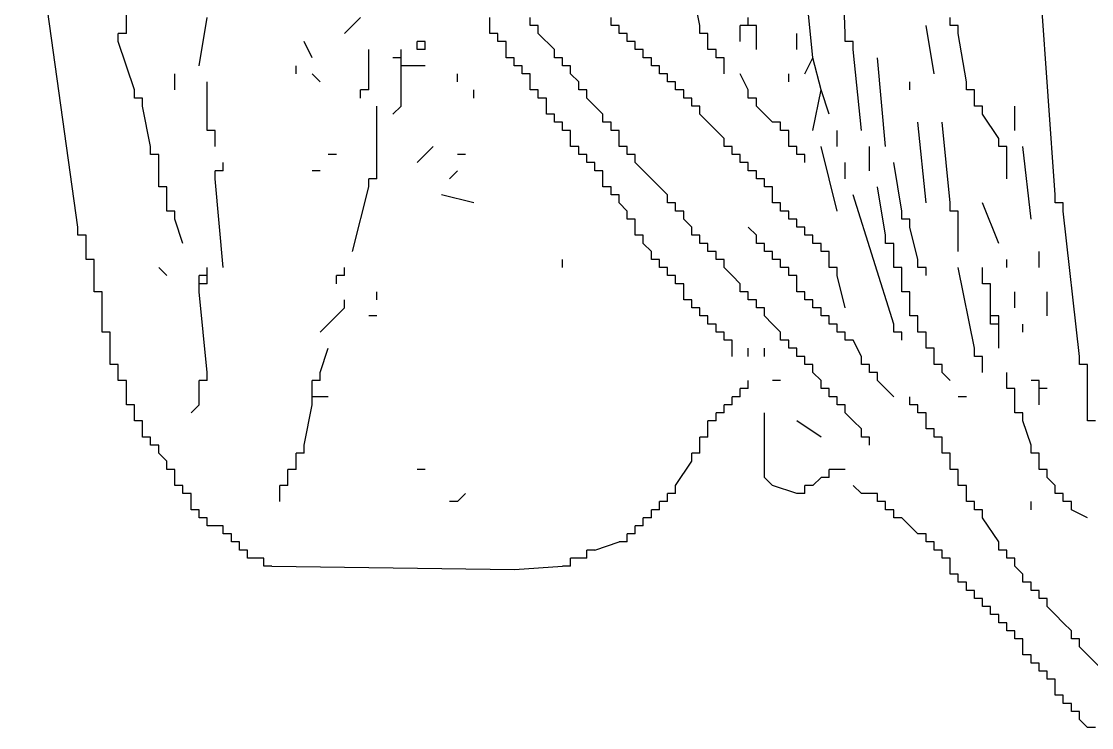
# Model space of a CAD drawing. Extents: x 0.03 to 8.61, y 0.04 to 5.34.
# Drawn here: x 0.147 to 1.075, y 2.408 to 3.021 of the extents above; entities that cross this region are included whole.
import ezdxf

# ---------------------------------------------------------------- set-up
doc = ezdxf.new("R2010")
doc.units = 0

msp = doc.modelspace()

# ---------------------------------------------------------------- linework, layer by layer
at = {"color": 7, "linetype": 'CONTINUOUS'}
for p, q in [((0.196, 2.842), (0.147, 3.192)), ((0.861, 3.01), (0.854, 3.185)), ((0.735, 3.017), (0.728, 3.052)), ((0.833, 2.989), (0.826, 3.059)), ((0.301, 2.982), (0.308, 3.024)), ((0.434, 3.017), (0.441, 3.024)), ((0.588, 3.017), (0.588, 3.024)), ((0.658, 3.017), (0.658, 3.024)), ((0.952, 3.017), (0.952, 3.024)), ((0.427, 3.01), (0.434, 3.017)), ((0.553, 3.01), (0.553, 3.017)), ((0.595, 3.017), (0.588, 3.017)), ((0.595, 3.01), (0.595, 3.017)), ((0.665, 3.01), (0.665, 3.017)), ((0.735, 3.01), (0.735, 3.017)), ((0.777, 3.017), (0.77, 3.017)), ((0.77, 3.01), (0.77, 3.017)), ((0.784, 3.01), (0.784, 3.017)), ((0.959, 3.017), (0.952, 3.017)), ((0.959, 3.01), (0.959, 3.017)), ((0.238, 3.01), (0.231, 3.01)), ((0.231, 3.003), (0.231, 3.01)), ((0.56, 3.01), (0.553, 3.01)), ((0.56, 3.003), (0.56, 3.01)), ((0.672, 3.003), (0.672, 3.01)), ((0.742, 3.01), (0.735, 3.01)), ((0.742, 3.003), (0.742, 3.01)), ((0.77, 3.003), (0.77, 3.01)), ((0.819, 2.996), (0.819, 3.01)), ((0.861, 3.003), (0.861, 3.01)), ((0.966, 2.968), (0.959, 3.01)), ((0.476, 2.989), (0.476, 2.996)), ((0.497, 3.003), (0.49, 3.003)), ((0.49, 2.996), (0.49, 3.003)), ((0.497, 2.996), (0.49, 2.996)), ((0.497, 2.996), (0.497, 3.003)), ((0.567, 3.003), (0.56, 3.003)), ((0.567, 2.996), (0.567, 3.003)), ((0.567, 2.989), (0.567, 2.996)), ((0.679, 2.996), (0.679, 3.003)), ((0.686, 2.989), (0.686, 2.996)), ((0.742, 2.996), (0.742, 3.003)), ((0.749, 2.996), (0.742, 2.996)), ((0.749, 2.989), (0.749, 2.996)), ((0.868, 3.003), (0.861, 3.003)), ((0.868, 2.996), (0.868, 3.003)), ((0.875, 2.926), (0.868, 2.996)), ((0.476, 2.989), (0.469, 2.989)), ((0.476, 2.982), (0.476, 2.989)), ((0.574, 2.989), (0.567, 2.989)), ((0.693, 2.982), (0.693, 2.989)), ((0.756, 2.989), (0.749, 2.989)), ((0.756, 2.982), (0.756, 2.989)), ((0.826, 2.975), (0.833, 2.989)), ((0.84, 2.961), (0.833, 2.989)), ((0.896, 2.912), (0.889, 2.989)), ((0.483, 2.982), (0.476, 2.982)), ((0.476, 2.975), (0.476, 2.982)), ((0.497, 2.982), (0.483, 2.982)), ((0.581, 2.982), (0.574, 2.982)), ((0.581, 2.975), (0.581, 2.982)), ((0.7, 2.982), (0.693, 2.982)), ((0.7, 2.975), (0.7, 2.982)), ((0.756, 2.975), (0.756, 2.982)), ((0.28, 2.961), (0.28, 2.975)), ((0.308, 2.933), (0.308, 2.968)), ((0.476, 2.947), (0.476, 2.975)), ((0.525, 2.968), (0.525, 2.975)), ((0.588, 2.975), (0.581, 2.975)), ((0.588, 2.968), (0.588, 2.975)), ((0.63, 2.968), (0.623, 2.975)), ((0.63, 2.961), (0.63, 2.968)), ((0.707, 2.975), (0.7, 2.975)), ((0.707, 2.968), (0.707, 2.975)), ((0.714, 2.968), (0.707, 2.968)), ((0.714, 2.961), (0.714, 2.968)), ((0.777, 2.961), (0.77, 2.975)), ((0.812, 2.968), (0.812, 2.975)), ((0.917, 2.961), (0.917, 2.968)), ((0.966, 2.961), (0.966, 2.968)), ((0.441, 2.954), (0.441, 2.961)), ((0.539, 2.954), (0.539, 2.961)), ((0.595, 2.961), (0.588, 2.961)), ((0.595, 2.954), (0.595, 2.961)), ((0.637, 2.961), (0.63, 2.961)), ((0.721, 2.961), (0.714, 2.961)), ((0.721, 2.954), (0.721, 2.961)), ((0.777, 2.954), (0.777, 2.961)), ((0.833, 2.926), (0.84, 2.961)), ((0.973, 2.961), (0.966, 2.961)), ((0.973, 2.954), (0.973, 2.961)), ((0.602, 2.954), (0.595, 2.954)), ((0.602, 2.947), (0.602, 2.954)), ((0.651, 2.94), (0.637, 2.954)), ((0.728, 2.954), (0.721, 2.954)), ((0.728, 2.947), (0.728, 2.954)), ((0.784, 2.954), (0.777, 2.954)), ((0.784, 2.947), (0.784, 2.954)), ((0.973, 2.947), (0.973, 2.954)), ((0.455, 2.891), (0.455, 2.947)), ((0.469, 2.94), (0.476, 2.947)), ((0.602, 2.94), (0.602, 2.947)), ((0.735, 2.947), (0.728, 2.947)), ((0.735, 2.94), (0.735, 2.947)), ((0.798, 2.933), (0.784, 2.947)), ((0.98, 2.947), (0.973, 2.947)), ((1.008, 2.926), (1.008, 2.947)), ((0.308, 2.926), (0.308, 2.933)), ((0.609, 2.94), (0.602, 2.94)), ((0.609, 2.933), (0.609, 2.94)), ((0.616, 2.933), (0.609, 2.933)), ((0.651, 2.933), (0.651, 2.94)), ((0.658, 2.933), (0.651, 2.933)), ((0.658, 2.926), (0.658, 2.933)), ((0.749, 2.926), (0.742, 2.933)), ((0.805, 2.933), (0.798, 2.933)), ((0.805, 2.926), (0.805, 2.933)), ((0.931, 2.863), (0.924, 2.933)), ((0.952, 2.863), (0.945, 2.933)), ((0.994, 2.919), (0.98, 2.94)), ((0.315, 2.926), (0.308, 2.926)), ((0.315, 2.919), (0.315, 2.926)), ((0.623, 2.919), (0.623, 2.926)), ((0.665, 2.926), (0.658, 2.926)), ((0.665, 2.919), (0.665, 2.926)), ((0.756, 2.919), (0.749, 2.926)), ((0.812, 2.926), (0.805, 2.926)), ((0.812, 2.919), (0.812, 2.926)), ((0.854, 2.912), (0.854, 2.926)), ((0.315, 2.912), (0.315, 2.919)), ((0.623, 2.912), (0.623, 2.919)), ((0.665, 2.912), (0.665, 2.919)), ((0.756, 2.912), (0.756, 2.919)), ((0.812, 2.912), (0.812, 2.919)), ((0.42, 2.905), (0.413, 2.905)), ((0.49, 2.898), (0.504, 2.912)), ((0.532, 2.905), (0.525, 2.905)), ((0.63, 2.912), (0.623, 2.912)), ((0.637, 2.905), (0.63, 2.905)), ((0.672, 2.905), (0.672, 2.912)), ((0.679, 2.905), (0.672, 2.905)), ((0.679, 2.898), (0.679, 2.905)), ((0.77, 2.898), (0.77, 2.905)), ((0.819, 2.912), (0.812, 2.912)), ((0.819, 2.905), (0.819, 2.912)), ((0.826, 2.905), (0.819, 2.905)), ((0.826, 2.898), (0.826, 2.905)), ((0.854, 2.856), (0.84, 2.912)), ((0.882, 2.891), (0.882, 2.912)), ((1.001, 2.912), (0.994, 2.912)), ((1.001, 2.905), (1.001, 2.912)), ((1.001, 2.884), (1.001, 2.905)), ((1.022, 2.849), (1.015, 2.912)), ((0.266, 2.884), (0.266, 2.898)), ((0.322, 2.891), (0.322, 2.898)), ((0.644, 2.891), (0.644, 2.898)), ((0.777, 2.898), (0.77, 2.898)), ((0.777, 2.891), (0.777, 2.898)), ((0.861, 2.884), (0.861, 2.898)), ((0.91, 2.856), (0.903, 2.898)), ((0.322, 2.891), (0.315, 2.891)), ((0.406, 2.891), (0.399, 2.891)), ((0.455, 2.884), (0.455, 2.891)), ((0.518, 2.884), (0.525, 2.891)), ((0.651, 2.891), (0.644, 2.891)), ((0.651, 2.884), (0.651, 2.891)), ((0.784, 2.884), (0.784, 2.891)), ((0.273, 2.877), (0.266, 2.877)), ((0.273, 2.87), (0.273, 2.877)), ((0.322, 2.807), (0.315, 2.884)), ((0.434, 2.821), (0.448, 2.877)), ((0.455, 2.884), (0.448, 2.884)), ((0.448, 2.877), (0.448, 2.884)), ((0.658, 2.877), (0.651, 2.877)), ((0.658, 2.87), (0.658, 2.877)), ((0.707, 2.87), (0.7, 2.877)), ((0.791, 2.877), (0.791, 2.884)), ((0.798, 2.87), (0.798, 2.877)), ((0.896, 2.835), (0.889, 2.877)), ((0.539, 2.863), (0.511, 2.87)), ((0.665, 2.863), (0.665, 2.87)), ((0.903, 2.758), (0.868, 2.87)), ((1.043, 2.863), (1.043, 2.87)), ((0.672, 2.856), (0.665, 2.863)), ((0.805, 2.863), (0.798, 2.863)), ((0.952, 2.856), (0.952, 2.863)), ((0.994, 2.828), (0.98, 2.863)), ((1.05, 2.863), (1.043, 2.863)), ((0.287, 2.828), (0.28, 2.849)), ((0.672, 2.849), (0.672, 2.856)), ((0.679, 2.842), (0.679, 2.849)), ((0.91, 2.849), (0.91, 2.856)), ((0.917, 2.849), (0.91, 2.849)), ((0.959, 2.856), (0.952, 2.856)), ((0.196, 2.835), (0.196, 2.842)), ((0.679, 2.835), (0.679, 2.842)), ((0.924, 2.814), (0.917, 2.842)), ((0.203, 2.835), (0.196, 2.835)), ((0.203, 2.828), (0.203, 2.835)), ((0.686, 2.835), (0.679, 2.835)), ((0.833, 2.835), (0.826, 2.835)), ((0.833, 2.828), (0.833, 2.835)), ((0.896, 2.828), (0.896, 2.835)), ((0.203, 2.821), (0.203, 2.828)), ((0.203, 2.814), (0.203, 2.821)), ((0.693, 2.821), (0.686, 2.828)), ((0.693, 2.814), (0.693, 2.821)), ((0.84, 2.828), (0.833, 2.828)), ((0.847, 2.821), (0.84, 2.821)), ((0.903, 2.828), (0.896, 2.828)), ((0.903, 2.821), (0.903, 2.828)), ((0.903, 2.814), (0.903, 2.821)), ((1.029, 2.807), (1.029, 2.821)), ((0.21, 2.814), (0.203, 2.814)), ((0.21, 2.807), (0.21, 2.814)), ((0.616, 2.807), (0.616, 2.814)), ((0.7, 2.814), (0.693, 2.814)), ((0.7, 2.807), (0.7, 2.814)), ((0.847, 2.807), (0.847, 2.814)), ((0.903, 2.807), (0.903, 2.814)), ((0.924, 2.807), (0.924, 2.814)), ((1.001, 2.807), (1.001, 2.814)), ((0.21, 2.793), (0.21, 2.807)), ((0.273, 2.8), (0.266, 2.807)), ((0.308, 2.8), (0.308, 2.807)), ((0.427, 2.8), (0.427, 2.807)), ((0.707, 2.807), (0.7, 2.807)), ((0.854, 2.807), (0.847, 2.807)), ((0.854, 2.8), (0.854, 2.807)), ((0.91, 2.807), (0.903, 2.807)), ((0.91, 2.8), (0.91, 2.807)), ((0.931, 2.807), (0.924, 2.807)), ((0.973, 2.737), (0.959, 2.807)), ((0.98, 2.8), (0.98, 2.807)), ((0.21, 2.786), (0.21, 2.793)), ((0.301, 2.786), (0.301, 2.793)), ((0.427, 2.8), (0.42, 2.8)), ((0.42, 2.793), (0.42, 2.8)), ((0.714, 2.8), (0.707, 2.8)), ((0.714, 2.793), (0.714, 2.8)), ((0.721, 2.793), (0.714, 2.793)), ((0.721, 2.786), (0.721, 2.793)), ((0.819, 2.793), (0.819, 2.8)), ((0.861, 2.772), (0.854, 2.8)), ((0.91, 2.793), (0.91, 2.8)), ((0.91, 2.786), (0.91, 2.793)), ((0.98, 2.793), (0.98, 2.8)), ((0.987, 2.793), (0.98, 2.793)), ((0.987, 2.786), (0.987, 2.793)), ((0.217, 2.786), (0.21, 2.786)), ((0.217, 2.779), (0.217, 2.786)), ((0.308, 2.716), (0.301, 2.786)), ((0.455, 2.779), (0.455, 2.786)), ((0.721, 2.779), (0.721, 2.786)), ((0.917, 2.786), (0.91, 2.786)), ((0.917, 2.779), (0.917, 2.786)), ((0.987, 2.772), (0.987, 2.786)), ((1.008, 2.772), (1.008, 2.786)), ((1.036, 2.765), (1.036, 2.786)), ((0.217, 2.758), (0.217, 2.779)), ((0.427, 2.772), (0.427, 2.779)), ((0.728, 2.779), (0.721, 2.779)), ((0.728, 2.772), (0.728, 2.779)), ((0.917, 2.772), (0.917, 2.779)), ((0.413, 2.758), (0.42, 2.765)), ((0.42, 2.765), (0.427, 2.772)), ((0.455, 2.765), (0.448, 2.765)), ((0.735, 2.772), (0.728, 2.772)), ((0.735, 2.765), (0.735, 2.772)), ((0.742, 2.765), (0.735, 2.765)), ((0.742, 2.758), (0.742, 2.765)), ((0.917, 2.765), (0.917, 2.772)), ((0.924, 2.765), (0.917, 2.765)), ((0.924, 2.758), (0.924, 2.765)), ((0.987, 2.765), (0.987, 2.772)), ((0.994, 2.765), (0.987, 2.765)), ((0.987, 2.758), (0.987, 2.765)), ((0.994, 2.758), (0.994, 2.765)), ((0.217, 2.751), (0.217, 2.758)), ((0.406, 2.751), (0.413, 2.758)), ((0.749, 2.758), (0.742, 2.758)), ((0.749, 2.751), (0.749, 2.758)), ((0.854, 2.751), (0.854, 2.758)), ((0.903, 2.751), (0.903, 2.758)), ((0.924, 2.751), (0.924, 2.758)), ((0.994, 2.758), (0.987, 2.758)), ((0.994, 2.751), (0.994, 2.758)), ((1.015, 2.751), (1.015, 2.758)), ((0.224, 2.751), (0.217, 2.751)), ((0.224, 2.744), (0.224, 2.751)), ((0.756, 2.751), (0.749, 2.751)), ((0.756, 2.744), (0.756, 2.751)), ((0.861, 2.744), (0.861, 2.751)), ((0.91, 2.751), (0.903, 2.751)), ((0.91, 2.744), (0.91, 2.751)), ((0.931, 2.751), (0.924, 2.751)), ((0.931, 2.744), (0.931, 2.751)), ((0.994, 2.737), (0.994, 2.751)), ((0.224, 2.73), (0.224, 2.744)), ((0.406, 2.716), (0.413, 2.737)), ((0.763, 2.737), (0.763, 2.744)), ((0.763, 2.73), (0.763, 2.737)), ((0.875, 2.73), (0.868, 2.744)), ((0.931, 2.737), (0.931, 2.744)), ((0.938, 2.737), (0.931, 2.737)), ((0.973, 2.73), (0.973, 2.737)), ((0.224, 2.723), (0.224, 2.73)), ((0.826, 2.723), (0.826, 2.73)), ((0.938, 2.723), (0.938, 2.73)), ((0.98, 2.73), (0.973, 2.73)), ((0.231, 2.723), (0.224, 2.723)), ((0.231, 2.716), (0.231, 2.723)), ((0.945, 2.723), (0.938, 2.723)), ((1.071, 2.723), (1.064, 2.723)), ((0.231, 2.709), (0.231, 2.716)), ((0.238, 2.709), (0.231, 2.709)), ((0.238, 2.702), (0.238, 2.709)), ((0.308, 2.709), (0.301, 2.709)), ((0.301, 2.702), (0.301, 2.709)), ((0.308, 2.709), (0.308, 2.716)), ((0.406, 2.709), (0.399, 2.709)), ((0.399, 2.702), (0.399, 2.709)), ((0.406, 2.709), (0.406, 2.716)), ((0.777, 2.702), (0.777, 2.709)), ((0.952, 2.709), (0.945, 2.716)), ((1.001, 2.709), (1.001, 2.716)), ((1.001, 2.702), (1.001, 2.709)), ((1.029, 2.709), (1.022, 2.709)), ((1.029, 2.702), (1.029, 2.709)), ((1.071, 2.681), (1.071, 2.716)), ((0.238, 2.695), (0.238, 2.702)), ((0.301, 2.688), (0.301, 2.702)), ((0.399, 2.695), (0.399, 2.702)), ((0.777, 2.702), (0.77, 2.702)), ((0.77, 2.695), (0.77, 2.702)), ((1.008, 2.702), (1.001, 2.702)), ((1.008, 2.695), (1.008, 2.702)), ((1.036, 2.702), (1.029, 2.702)), ((1.029, 2.695), (1.029, 2.702)), ((0.238, 2.688), (0.238, 2.695)), ((0.406, 2.695), (0.399, 2.695)), ((0.399, 2.688), (0.399, 2.695)), ((0.413, 2.695), (0.406, 2.695)), ((0.917, 2.688), (0.917, 2.695)), ((1.008, 2.688), (1.008, 2.695)), ((1.029, 2.688), (1.029, 2.695)), ((0.245, 2.688), (0.238, 2.688)), ((0.245, 2.681), (0.245, 2.688)), ((0.245, 2.674), (0.245, 2.681)), ((0.294, 2.681), (0.301, 2.688)), ((0.392, 2.653), (0.399, 2.688)), ((0.756, 2.681), (0.756, 2.688)), ((0.791, 2.625), (0.791, 2.681)), ((0.924, 2.688), (0.917, 2.688)), ((0.931, 2.681), (0.924, 2.681)), ((1.008, 2.681), (1.008, 2.688)), ((1.015, 2.681), (1.008, 2.681)), ((1.015, 2.674), (1.015, 2.681)), ((0.252, 2.674), (0.245, 2.674)), ((0.252, 2.667), (0.252, 2.674)), ((0.742, 2.667), (0.742, 2.674)), ((0.84, 2.66), (0.819, 2.674)), ((1.022, 2.653), (1.015, 2.674)), ((1.078, 2.674), (1.071, 2.674)), ((0.252, 2.66), (0.252, 2.667)), ((0.259, 2.66), (0.252, 2.66)), ((0.259, 2.653), (0.259, 2.66)), ((0.266, 2.653), (0.259, 2.653)), ((0.392, 2.646), (0.392, 2.653)), ((1.022, 2.646), (1.022, 2.653)), ((0.273, 2.639), (0.266, 2.646)), ((0.392, 2.646), (0.385, 2.646)), ((0.385, 2.639), (0.385, 2.646)), ((1.029, 2.646), (1.022, 2.646)), ((1.029, 2.639), (1.029, 2.646)), ((0.273, 2.632), (0.273, 2.639)), ((0.385, 2.632), (0.385, 2.639)), ((1.029, 2.632), (1.029, 2.639)), ((0.28, 2.632), (0.273, 2.632)), ((0.28, 2.618), (0.28, 2.625)), ((0.385, 2.632), (0.378, 2.632)), ((0.378, 2.625), (0.378, 2.632)), ((0.378, 2.618), (0.378, 2.625)), ((0.497, 2.632), (0.49, 2.632)), ((0.798, 2.618), (0.791, 2.625)), ((0.847, 2.625), (0.84, 2.625)), ((0.854, 2.632), (0.847, 2.632)), ((0.847, 2.625), (0.847, 2.632)), ((0.861, 2.632), (0.854, 2.632)), ((1.036, 2.632), (1.029, 2.632)), ((1.036, 2.625), (1.036, 2.632)), ((1.043, 2.618), (1.036, 2.625)), ((0.287, 2.618), (0.28, 2.618)), ((0.378, 2.618), (0.371, 2.618)), ((0.371, 2.611), (0.371, 2.618)), ((0.819, 2.611), (0.798, 2.618)), ((0.833, 2.618), (0.826, 2.618)), ((0.826, 2.611), (0.826, 2.618)), ((0.875, 2.611), (0.868, 2.618)), ((1.043, 2.611), (1.043, 2.618)), ((0.294, 2.611), (0.287, 2.611)), ((0.371, 2.604), (0.371, 2.611)), ((0.525, 2.604), (0.532, 2.611)), ((0.826, 2.611), (0.819, 2.611)), ((0.882, 2.611), (0.875, 2.611)), ((1.05, 2.611), (1.043, 2.611)), ((1.05, 2.604), (1.05, 2.611)), ((0.294, 2.597), (0.294, 2.604)), ((0.301, 2.597), (0.294, 2.597)), ((0.525, 2.604), (0.518, 2.604)), ((0.903, 2.59), (0.903, 2.597)), ((0.98, 2.59), (0.98, 2.597)), ((1.022, 2.597), (1.022, 2.604)), ((1.057, 2.604), (1.05, 2.604)), ((0.308, 2.59), (0.301, 2.59)), ((0.917, 2.583), (0.91, 2.59)), ((0.315, 2.583), (0.308, 2.583)), ((0.322, 2.583), (0.315, 2.583)), ((0.322, 2.576), (0.322, 2.583)), ((0.924, 2.576), (0.917, 2.583)), ((0.329, 2.576), (0.322, 2.576)), ((0.931, 2.576), (0.924, 2.576)), ((0.931, 2.569), (0.931, 2.576)), ((0.336, 2.569), (0.329, 2.569)), ((0.343, 2.562), (0.336, 2.562)), ((0.644, 2.562), (0.637, 2.562)), ((0.644, 2.562), (0.665, 2.569)), ((0.938, 2.569), (0.931, 2.569)), ((0.938, 2.562), (0.938, 2.569)), ((0.945, 2.562), (0.938, 2.562)), ((0.945, 2.555), (0.945, 2.562)), ((1.001, 2.555), (1.001, 2.562)), ((0.35, 2.555), (0.343, 2.555)), ((0.357, 2.555), (0.35, 2.555)), ((0.357, 2.548), (0.357, 2.555)), ((0.637, 2.555), (0.63, 2.555)), ((0.952, 2.555), (0.945, 2.555)), ((0.952, 2.548), (0.952, 2.555)), ((1.008, 2.555), (1.001, 2.555)), ((1.008, 2.548), (1.008, 2.555)), ((0.364, 2.548), (0.357, 2.548)), ((0.364, 2.548), (0.57442, 2.54506)), ((0.57442, 2.54506), (0.616, 2.548)), ((0.952, 2.541), (0.952, 2.548)), ((1.015, 2.541), (1.008, 2.548)), ((0.959, 2.541), (0.952, 2.541)), ((0.959, 2.534), (0.959, 2.541)), ((0.966, 2.534), (0.959, 2.534)), ((0.966, 2.527), (0.966, 2.534)), ((1.015, 2.534), (1.015, 2.541)), ((1.022, 2.534), (1.015, 2.534)), ((1.022, 2.527), (1.022, 2.534)), ((0.973, 2.527), (0.966, 2.527)), ((0.973, 2.52), (0.973, 2.527)), ((1.029, 2.527), (1.022, 2.527)), ((1.029, 2.52), (1.029, 2.527)), ((0.98, 2.52), (0.973, 2.52)), ((0.98, 2.513), (0.98, 2.52)), ((1.036, 2.52), (1.029, 2.52)), ((1.036, 2.513), (1.036, 2.52)), ((0.987, 2.513), (0.98, 2.513)), ((0.987, 2.506), (0.987, 2.513)), ((0.994, 2.506), (0.987, 2.506)), ((0.994, 2.499), (0.994, 2.506)), ((1.043, 2.506), (1.036, 2.513)), ((1.05, 2.499), (1.043, 2.506)), ((1.001, 2.499), (0.994, 2.499)), ((1.001, 2.492), (1.001, 2.499)), ((1.057, 2.492), (1.05, 2.499)), ((1.008, 2.492), (1.001, 2.492)), ((1.008, 2.485), (1.008, 2.492)), ((1.057, 2.485), (1.057, 2.492)), ((1.015, 2.485), (1.008, 2.485)), ((1.015, 2.478), (1.015, 2.485)), ((1.015, 2.471), (1.015, 2.478)), ((1.064, 2.485), (1.057, 2.485)), ((1.064, 2.478), (1.064, 2.485)), ((1.085, 2.457), (1.064, 2.478)), ((1.022, 2.471), (1.015, 2.471)), ((1.022, 2.464), (1.022, 2.471)), ((1.029, 2.464), (1.022, 2.464)), ((1.029, 2.457), (1.029, 2.464)), ((1.036, 2.457), (1.029, 2.457)), ((1.036, 2.45), (1.036, 2.457)), ((1.043, 2.45), (1.036, 2.45)), ((1.043, 2.443), (1.043, 2.45)), ((1.043, 2.436), (1.043, 2.443)), ((1.05, 2.436), (1.043, 2.436)), ((1.05, 2.429), (1.05, 2.436)), ((1.057, 2.429), (1.05, 2.429)), ((1.057, 2.422), (1.057, 2.429)), ((1.064, 2.422), (1.057, 2.422)), ((1.064, 2.415), (1.064, 2.422)), ((1.071, 2.408), (1.064, 2.415)), ((1.078, 2.408), (1.071, 2.408))]:
    msp.add_line(p, q, dxfattribs=at)
at = {"color": 12, "linetype": 'CONTINUOUS'}
for p, q in [((1.043, 2.87), (1.029, 3.066)), ((0.238, 3.017), (0.238, 3.031)), ((0.238, 3.01), (0.238, 3.017)), ((0.938, 2.975), (0.931, 3.017)), ((0.609, 2.996), (0.595, 3.01)), ((0.609, 2.989), (0.609, 2.996)), ((0.616, 2.989), (0.609, 2.989)), ((0.616, 2.982), (0.616, 2.989)), ((0.623, 2.982), (0.616, 2.982)), ((0.623, 2.975), (0.623, 2.982)), ((0.637, 2.954), (0.637, 2.961)), ((0.259, 2.912), (0.252, 2.947)), ((0.266, 2.905), (0.259, 2.905)), ((0.266, 2.898), (0.266, 2.905)), ((0.672, 2.912), (0.665, 2.912)), ((0.7, 2.877), (0.679, 2.898)), ((0.707, 2.863), (0.707, 2.87)), ((0.714, 2.863), (0.707, 2.863)), ((0.714, 2.856), (0.714, 2.863)), ((0.28, 2.856), (0.273, 2.856)), ((0.28, 2.849), (0.28, 2.856)), ((0.721, 2.856), (0.714, 2.856)), ((0.721, 2.849), (0.721, 2.856)), ((0.917, 2.842), (0.917, 2.849)), ((0.959, 2.821), (0.959, 2.849)), ((1.064, 2.73), (1.05, 2.856)), ((0.728, 2.835), (0.728, 2.842)), ((0.735, 2.835), (0.728, 2.835)), ((0.735, 2.828), (0.735, 2.835)), ((0.784, 2.828), (0.784, 2.835)), ((0.742, 2.828), (0.735, 2.828)), ((0.742, 2.821), (0.742, 2.828)), ((0.749, 2.821), (0.742, 2.821)), ((0.749, 2.814), (0.749, 2.821)), ((0.791, 2.828), (0.784, 2.828)), ((0.798, 2.821), (0.791, 2.821)), ((0.756, 2.814), (0.749, 2.814)), ((0.756, 2.807), (0.756, 2.814)), ((0.805, 2.814), (0.798, 2.814)), ((0.763, 2.8), (0.756, 2.807)), ((0.931, 2.8), (0.931, 2.807)), ((0.308, 2.8), (0.301, 2.8)), ((0.301, 2.793), (0.301, 2.8)), ((0.308, 2.793), (0.301, 2.793)), ((0.77, 2.793), (0.763, 2.8)), ((0.77, 2.786), (0.77, 2.793)), ((0.819, 2.786), (0.819, 2.793)), ((0.777, 2.786), (0.77, 2.786)), ((0.777, 2.779), (0.777, 2.786)), ((0.826, 2.786), (0.819, 2.786)), ((0.826, 2.779), (0.826, 2.786)), ((0.784, 2.779), (0.777, 2.779)), ((0.784, 2.772), (0.784, 2.779)), ((0.833, 2.779), (0.826, 2.779)), ((0.791, 2.772), (0.784, 2.772)), ((0.791, 2.765), (0.791, 2.772)), ((0.798, 2.758), (0.791, 2.765)), ((0.84, 2.772), (0.833, 2.772)), ((0.847, 2.765), (0.84, 2.765)), ((0.805, 2.751), (0.798, 2.758)), ((0.805, 2.744), (0.805, 2.751)), ((0.777, 2.73), (0.777, 2.737)), ((0.812, 2.744), (0.805, 2.744)), ((0.812, 2.737), (0.812, 2.744)), ((0.819, 2.737), (0.812, 2.737)), ((0.819, 2.73), (0.819, 2.737)), ((0.826, 2.73), (0.819, 2.73)), ((0.875, 2.723), (0.875, 2.73)), ((0.833, 2.723), (0.826, 2.723)), ((0.833, 2.716), (0.833, 2.723)), ((0.882, 2.723), (0.875, 2.723)), ((1.071, 2.716), (1.071, 2.723)), ((0.805, 2.709), (0.798, 2.709)), ((0.84, 2.709), (0.833, 2.716)), ((0.84, 2.702), (0.84, 2.709)), ((0.889, 2.716), (0.882, 2.716)), ((0.903, 2.695), (0.889, 2.709)), ((0.847, 2.702), (0.84, 2.702)), ((0.847, 2.695), (0.847, 2.702)), ((0.854, 2.695), (0.847, 2.695)), ((0.854, 2.688), (0.854, 2.695)), ((0.861, 2.688), (0.854, 2.688)), ((0.861, 2.681), (0.861, 2.688)), ((0.868, 2.674), (0.861, 2.681)), ((0.875, 2.667), (0.868, 2.674)), ((0.875, 2.66), (0.875, 2.667)), ((0.882, 2.66), (0.875, 2.66)), ((0.882, 2.653), (0.882, 2.66)), ((0.945, 2.66), (0.938, 2.66)), ((0.945, 2.653), (0.945, 2.66)), ((0.945, 2.646), (0.945, 2.653)), ((0.952, 2.646), (0.945, 2.646)), ((0.952, 2.632), (0.952, 2.639)), ((0.959, 2.632), (0.952, 2.632)), ((0.959, 2.618), (0.959, 2.625)), ((0.966, 2.618), (0.959, 2.618)), ((0.889, 2.611), (0.882, 2.611)), ((0.889, 2.604), (0.889, 2.611)), ((0.966, 2.604), (0.966, 2.611)), ((0.896, 2.604), (0.889, 2.604)), ((0.973, 2.604), (0.966, 2.604)), ((0.329, 2.569), (0.329, 2.576))]:
    msp.add_line(p, q, dxfattribs=at)
at = {"color": 5, "linetype": 'CONTINUOUS'}
for p, q in [((0.553, 3.017), (0.553, 3.024)), ((0.399, 2.989), (0.392, 3.003)), ((0.448, 2.968), (0.448, 2.996)), ((0.385, 2.975), (0.385, 2.982)), ((0.406, 2.968), (0.399, 2.975)), ((0.448, 2.961), (0.448, 2.968)), ((0.448, 2.961), (0.441, 2.961)), ((0.616, 2.926), (0.616, 2.933)), ((0.623, 2.926), (0.616, 2.926)), ((0.63, 2.905), (0.63, 2.912)), ((0.637, 2.898), (0.637, 2.905)), ((0.644, 2.898), (0.637, 2.898)), ((0.266, 2.877), (0.266, 2.884)), ((0.651, 2.877), (0.651, 2.884)), ((0.273, 2.863), (0.273, 2.87)), ((0.665, 2.87), (0.658, 2.87)), ((0.273, 2.856), (0.273, 2.863)), ((0.679, 2.849), (0.672, 2.849)), ((0.686, 2.828), (0.686, 2.835)), ((0.707, 2.8), (0.707, 2.807)), ((0.763, 2.744), (0.756, 2.744)), ((1.064, 2.723), (1.064, 2.73)), ((1.071, 2.674), (1.071, 2.681)), ((0.833, 2.618), (0.84, 2.625))]:
    msp.add_line(p, q, dxfattribs=at)
at = {"color": 8, "linetype": 'CONTINUOUS'}
for p, q in [((0.777, 3.017), (0.777, 3.024)), ((0.665, 3.017), (0.658, 3.017)), ((0.784, 3.017), (0.777, 3.017)), ((0.672, 3.01), (0.665, 3.01)), ((0.784, 2.996), (0.784, 3.01)), ((0.245, 2.961), (0.231, 3.003)), ((0.679, 3.003), (0.672, 3.003)), ((0.686, 2.996), (0.679, 2.996)), ((0.693, 2.989), (0.686, 2.989)), ((0.847, 2.94), (0.84, 2.961)), ((0.252, 2.947), (0.252, 2.954)), ((0.98, 2.94), (0.98, 2.947)), ((0.742, 2.933), (0.735, 2.94)), ((0.994, 2.912), (0.994, 2.919)), ((0.763, 2.912), (0.756, 2.912)), ((0.763, 2.905), (0.763, 2.912)), ((0.77, 2.905), (0.763, 2.905)), ((0.784, 2.891), (0.777, 2.891)), ((0.791, 2.884), (0.784, 2.884)), ((0.798, 2.877), (0.791, 2.877)), ((0.798, 2.863), (0.798, 2.87)), ((0.805, 2.856), (0.805, 2.863)), ((1.05, 2.856), (1.05, 2.863)), ((0.728, 2.842), (0.721, 2.849)), ((0.812, 2.856), (0.805, 2.856)), ((0.812, 2.849), (0.812, 2.856)), ((0.819, 2.849), (0.812, 2.849)), ((0.819, 2.842), (0.819, 2.849)), ((0.959, 2.849), (0.959, 2.856)), ((0.784, 2.835), (0.777, 2.842)), ((0.826, 2.842), (0.819, 2.842)), ((0.826, 2.835), (0.826, 2.842)), ((0.791, 2.821), (0.791, 2.828)), ((0.798, 2.814), (0.798, 2.821)), ((0.84, 2.821), (0.84, 2.828)), ((0.847, 2.814), (0.847, 2.821)), ((0.805, 2.807), (0.805, 2.814)), ((0.812, 2.807), (0.805, 2.807)), ((0.812, 2.8), (0.812, 2.807)), ((0.308, 2.793), (0.308, 2.8)), ((0.819, 2.8), (0.812, 2.8)), ((0.833, 2.772), (0.833, 2.779)), ((0.84, 2.765), (0.84, 2.772)), ((0.847, 2.758), (0.847, 2.765)), ((0.854, 2.758), (0.847, 2.758)), ((0.861, 2.751), (0.854, 2.751)), ((0.791, 2.73), (0.791, 2.737)), ((0.868, 2.744), (0.861, 2.744)), ((0.938, 2.73), (0.938, 2.737)), ((0.98, 2.723), (0.98, 2.73)), ((0.882, 2.716), (0.882, 2.723)), ((0.945, 2.716), (0.945, 2.723)), ((0.98, 2.716), (0.98, 2.723)), ((0.889, 2.709), (0.889, 2.716)), ((0.966, 2.695), (0.959, 2.695)), ((0.924, 2.681), (0.924, 2.688)), ((0.931, 2.674), (0.931, 2.681)), ((0.931, 2.667), (0.931, 2.674)), ((0.938, 2.667), (0.931, 2.667)), ((0.938, 2.66), (0.938, 2.667)), ((0.266, 2.646), (0.266, 2.653)), ((0.952, 2.639), (0.952, 2.646)), ((0.28, 2.625), (0.28, 2.632)), ((0.959, 2.625), (0.959, 2.632)), ((0.287, 2.611), (0.287, 2.618)), ((0.966, 2.611), (0.966, 2.618)), ((0.294, 2.604), (0.294, 2.611)), ((0.301, 2.59), (0.301, 2.597)), ((0.896, 2.597), (0.896, 2.604)), ((0.903, 2.597), (0.896, 2.597)), ((0.973, 2.597), (0.973, 2.604)), ((0.98, 2.597), (0.973, 2.597)), ((1.057, 2.597), (1.057, 2.604)), ((1.071, 2.59), (1.057, 2.597)), ((0.308, 2.583), (0.308, 2.59)), ((0.91, 2.59), (0.903, 2.59)), ((0.994, 2.569), (0.98, 2.59)), ((0.336, 2.562), (0.336, 2.569)), ((0.343, 2.555), (0.343, 2.562)), ((0.994, 2.562), (0.994, 2.569)), ((1.001, 2.562), (0.994, 2.562))]:
    msp.add_line(p, q, dxfattribs=at)
at = {"color": 1, "linetype": 'CONTINUOUS'}
for p, q in [((0.574, 2.982), (0.574, 2.989)), ((0.588, 2.961), (0.588, 2.968)), ((0.245, 2.954), (0.245, 2.961)), ((0.252, 2.954), (0.245, 2.954))]:
    msp.add_line(p, q, dxfattribs=at)
at = {"color": 3, "linetype": 'CONTINUOUS'}
for p, q in [((0.259, 2.905), (0.259, 2.912)), ((0.315, 2.884), (0.315, 2.891)), ((0.77, 2.695), (0.763, 2.695)), ((0.763, 2.688), (0.763, 2.695)), ((0.756, 2.681), (0.749, 2.681)), ((0.749, 2.674), (0.749, 2.681)), ((0.763, 2.688), (0.756, 2.688)), ((0.749, 2.674), (0.742, 2.674)), ((0.742, 2.66), (0.742, 2.667)), ((0.742, 2.66), (0.735, 2.66)), ((0.735, 2.653), (0.735, 2.66)), ((0.735, 2.646), (0.735, 2.653)), ((0.735, 2.646), (0.728, 2.646)), ((0.728, 2.639), (0.728, 2.646)), ((0.714, 2.618), (0.728, 2.639)), ((0.714, 2.611), (0.714, 2.618)), ((0.714, 2.611), (0.707, 2.611)), ((0.707, 2.604), (0.707, 2.611)), ((0.7, 2.597), (0.693, 2.597)), ((0.693, 2.59), (0.693, 2.597)), ((0.707, 2.604), (0.7, 2.604)), ((0.7, 2.597), (0.7, 2.604)), ((0.693, 2.59), (0.686, 2.59)), ((0.686, 2.583), (0.686, 2.59)), ((0.686, 2.583), (0.679, 2.583)), ((0.679, 2.576), (0.679, 2.583)), ((0.679, 2.576), (0.672, 2.576)), ((0.672, 2.569), (0.672, 2.576)), ((0.637, 2.555), (0.637, 2.562)), ((0.672, 2.569), (0.665, 2.569)), ((0.63, 2.555), (0.623, 2.555)), ((0.623, 2.548), (0.623, 2.555)), ((0.623, 2.548), (0.616, 2.548))]:
    msp.add_line(p, q, dxfattribs=at)

doc.saveas('drawing.dxf')
